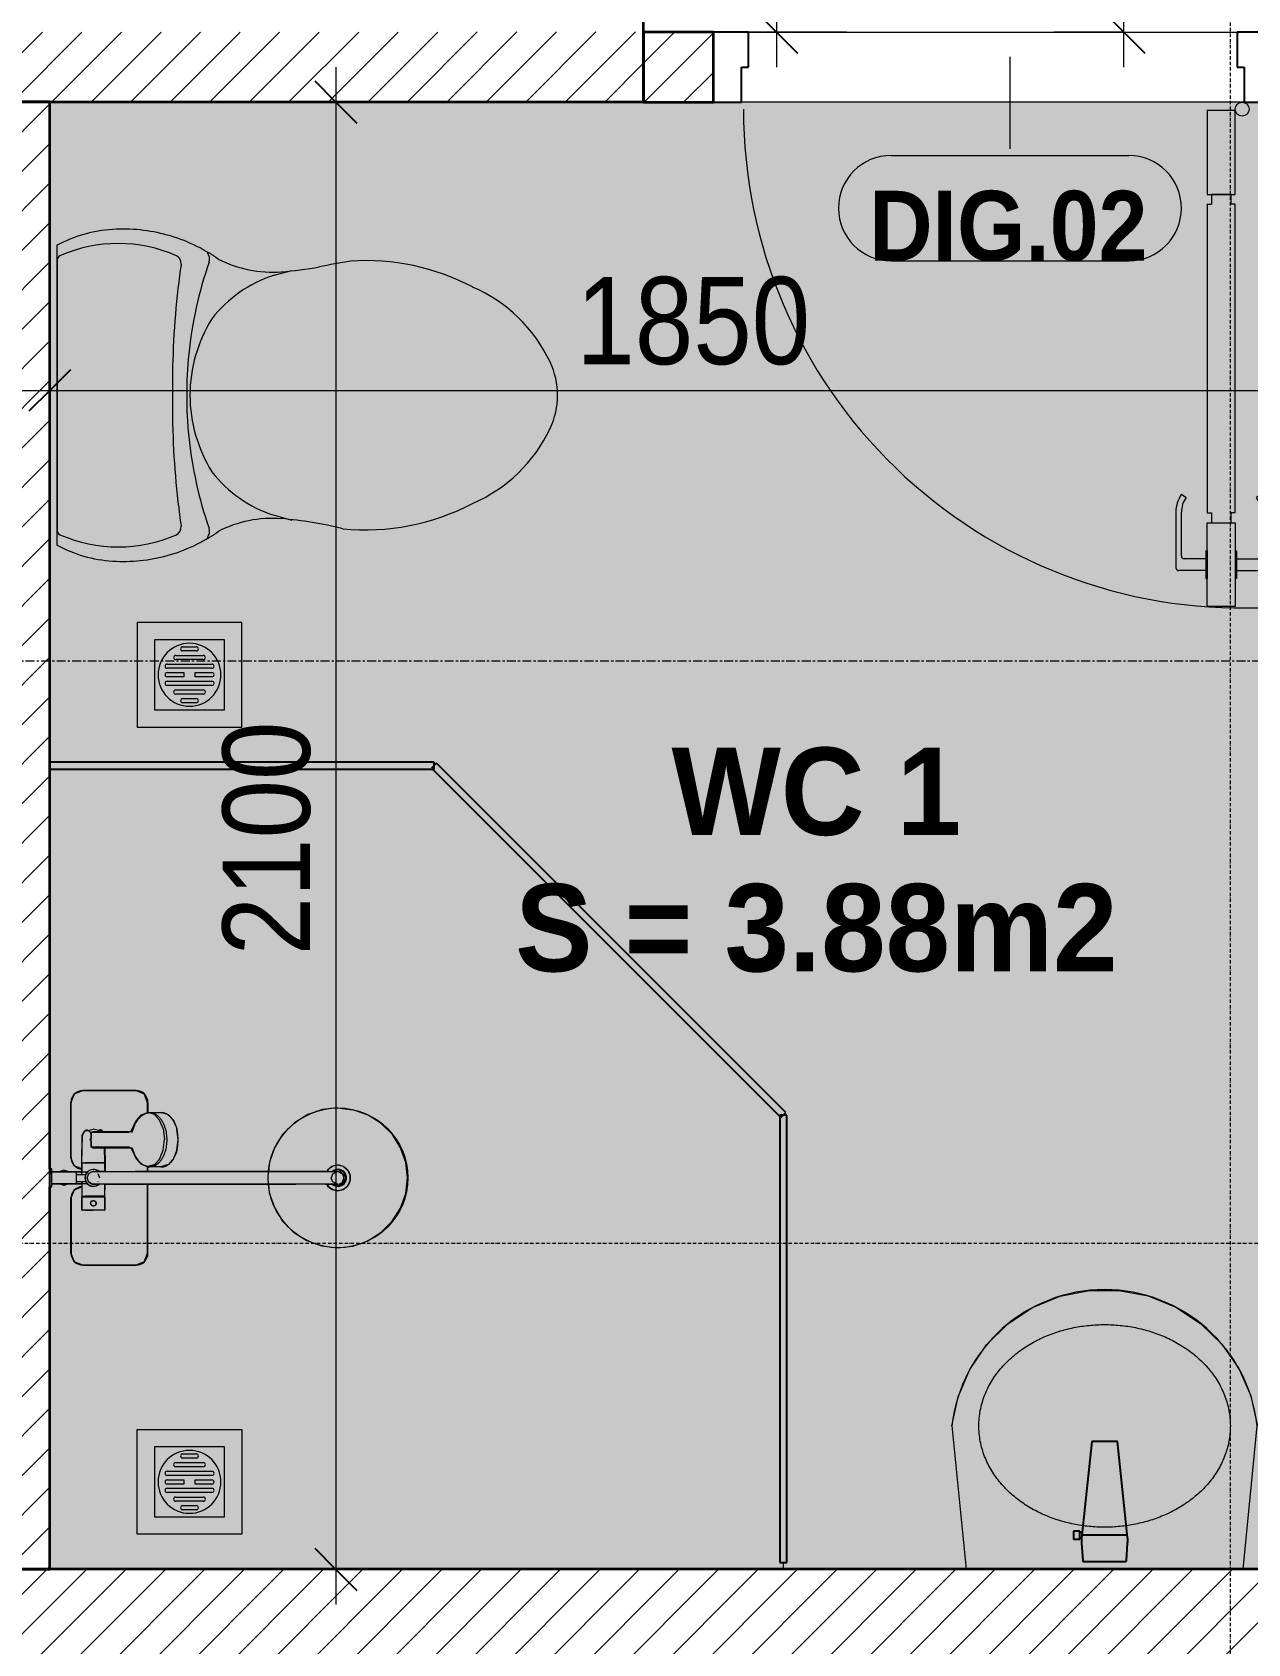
# Model space of a CAD drawing. Header units: millimetres. Extents: x 41758 to 237109, y 3795 to 78637.
# Drawn here: x 46577 to 48318, y 35631 to 37937 of the extents above; entities that cross this region are included whole.
import ezdxf

# ---------------------------------------------------------------- set-up
doc = ezdxf.new("R2010")
doc.units = ezdxf.units.MM
doc.linetypes.add('Dash Dot 3_16_', pattern=[7.9375, 4.7625, -1.5875, 0, -1.5875])
doc.linetypes.add('Grid Line', pattern=[22.225, 12.7, -3.175, 3.175, -3.175])
for name, color, linetype, lineweight in [('0-1', 7, 'Continuous', 5), ('A-ANNO-DIMS', 211, 'Continuous', 9), ('A-ANNO-DIMS-50', 211, 'Continuous', 9), ('A-DETL-GENF-1', 7, 'Continuous', 18), ('A-DETL-THIN', 151, 'Continuous', 18), ('A-DOOR', 31, 'Continuous', 18), ('A-DOOR-1', 7, 'Continuous', 18), ('A-DOOR-3', 10, 'Continuous', 25), ('A-DOOR-IDEN', 31, 'Continuous', 9), ('A-FLOR-2', 7, 'Continuous', 18), ('A-GLAZ-CURT', 52, 'Continuous', 18), ('A-GLAZ-CURT-1', 10, 'Continuous', 25), ('A-WALL-2', 250, 'Continuous', 35), ('A-WALL-3', 7, 'Continuous', 18), ('A-WALL-6', 113, 'Continuous', 35), ('A-WALL-PATT-1', 9, 'Continuous', 18), ('A-WALL-PATT-2', 111, 'Continuous', 18), ('G-ANNO-SYMB-1', 111, 'Dash Dot 3_16_', 18), ('G-ANNO-TEXT-1', 7, 'Continuous', 9), ('M-EQPM', 50, 'Continuous', 18), ('M-EQPM-1', 7, 'Continuous', 18), ('P-SANR-FIXT', 6, 'Continuous', 18), ('P-SANR-FIXT-1', 253, 'Continuous', 18), ('P-SANR-FIXT-2', 221, 'Continuous', 25), ('S-GRID-1', 1, 'Grid Line', 9)]:
    doc.layers.add(name, color=color, linetype=linetype, lineweight=lineweight)
doc.styles.add('Arial_B', font='arialbd.ttf', dxfattribs={"width": 0.95, "height": 125})
doc.styles.add('Arial_B_1', font='arialbd.ttf', dxfattribs={"width": 0.9, "height": 100})
doc.styles.add('UTM Avo', font='', dxfattribs={"width": 0.9, "height": 125})
doc.styles.get('UTM Avo').set_extended_font_data('UTM Avo')
doc.dimstyles.new('1_Dim_chi_tiet_2_5', dxfattribs={"dimscale": 304.8, "dimtxt": 124.912619, "dimasz": 0.19685, "dimexe": 0.164042, "dimexo": 0.0625, "dimgap": 0.016404, "dimtad": 1, "dimdec": 0, "dimrnd": 5, "dimzin": 0, "dimdsep": 46, "dimtxsty": 'UTM Avo', "dimblk1": 'OBLIQUE', "dimblk2": 'OBLIQUE', "dimsah": 1, "dimcen": 0.09, "dimdle": 0.164042, "dimazin": 0, "dimtfac": 1, "dimtdec": 4, "dimtix": 1, "dimtmove": 0, "dimatfit": 3, "dimfxl": 0.328084, "dimfxlon": 1, "dimtvp": 1, "dimtolj": 1, "dimtzin": 0, "dimarcsym": 2})
doc.dimstyles.new('1_Dim_chi_tiet_2_5_1', dxfattribs={"dimscale": 304.8, "dimtxt": 124.912619, "dimasz": 0.19685, "dimexe": 0.164042, "dimexo": 0.0625, "dimgap": 0.016404, "dimtad": 1, "dimdec": 0, "dimrnd": 5, "dimzin": 0, "dimdsep": 46, "dimtxsty": 'UTM Avo', "dimblk1": 'OBLIQUE', "dimblk2": 'OBLIQUE', "dimsah": 1, "dimcen": 0.09, "dimdle": 0.164042, "dimazin": 0, "dimtfac": 1, "dimtdec": 4, "dimtix": 1, "dimtmove": 1, "dimatfit": 3, "dimfxl": 0.328084, "dimfxlon": 1, "dimtvp": 1, "dimtolj": 1, "dimtzin": 0, "dimarcsym": 2})
pattern_1 = [(45, (0, 0), (-28.284271, 28.284271), [])]

# ---------------------------------------------------------------- blocks, each defined once
blk = doc.blocks.new('DOOR_CW_01 CANH MO-PANEL KINH - DIG_02-800x2200-CỬA NHÔM KÍNH-400864-TKCS_CĂN HỘ LOẠI 6 - MẶT BẰNG')
at = {"layer": 'A-DETL-GENF-1'}
for p, q in [((-347, 772), (-307, 772)), ((-347, 652), (-347, 772)), ((-307, 772), (-307, 652)), ((-392, 637), (-392, 716.5)), ((-349, 720.5), (-388, 720.5)), ((-349, 731.8), (-347, 731.8)), ((-349, 692.2), (-349, 731.8)), ((-347, 692.2), (-347, 731.8)), ((-307, 692.2), (-307, 731.8)), ((-305, 731.8), (-307, 731.8)), ((-305, 692.2), (-305, 731.8)), ((-305, 720.5), (-266, 720.5)), ((-262, 637), (-262, 716.5)), ((-384, 699.5), (-384, 637)), ((-349, 703.5), (-380, 703.5)), ((-347, 692.2), (-349, 692.2)), ((-307, 692.2), (-305, 692.2)), ((-305, 703.5), (-274, 703.5)), ((-270, 699.5), (-270, 637)), ((-307, 652), (-347, 652)), ((-313, 652), (-341, 652)), ((-341, 652), (-341, 638)), ((-313, 638), (-313, 652)), ((-347, 638), (-341, 638)), ((-347, 638), (-347, 196)), ((-307, 638), (-313, 638)), ((-307, 196), (-307, 638)), ((-383.9, 611.2), (-377.3, 615.8)), ((-270.1, 611.2), (-276.7, 615.8)), ((-347, 196), (-341, 196)), ((-341, 196), (-341, 182)), ((-307, 196), (-313, 196)), ((-313, 182), (-313, 196)), ((-307, 182), (-347, 182)), ((-347, 182), (-347, 62)), ((-341, 182), (-313, 182)), ((-307, 62), (-307, 182)), ((-347, 62), (-307, 62))]:
    blk.add_line(p, q, dxfattribs=at)
blk.add_circle((-357, 60), 10, dxfattribs=at)
for centre, radius, start, end in [((-357, 60), 714, 360, 92), ((-388, 716.5), 4, 90, 180), ((-266, 716.5), 4, 0, 90), ((-380, 699.5), 4, 90, 180), ((-274, 699.5), 4, 0, 90), ((-347, 637), 45, 180, 215), ((-347, 637), 37, 180, 215), ((-307, 637), 37, 325, 0), ((-307, 637), 45, 325, 0)]:
    blk.add_arc(centre, radius, start, end, dxfattribs=at)
at = {"layer": 'A-DOOR-1'}
blk.add_line((-357, 50), (-332, 50), dxfattribs=at)
at = {"layer": 'A-DOOR-3'}
for p, q in [((-360, 50), (-400, 50)), ((-360, 0), (-360, 50)), ((400, 50), (360, 50)), ((360, 50), (360, 0)), ((400, -50), (400, 50)), ((-350, 0), (-360, 0)), ((-350, -50), (-350, 0)), ((360, 0), (350, 0)), ((350, 0), (350, -50)), ((-400, -50), (-350, -50)), ((350, -50), (400, -50))]:
    blk.add_line(p, q, dxfattribs=at)
blk = doc.blocks.new('TOILET - TOILET-348229-TKCS_CĂN HỘ LOẠI 6 - MẶT BẰNG')
at = {"layer": 'P-SANR-FIXT-1'}
for p, q in [((214.2, -19.1), (-214.2, -19.1)), ((194, -19.9), (-194, -19.9)), ((-171.7, -330.3), (-178.6, -355.5)), ((171.7, -330.3), (178.6, -355.5))]:
    blk.add_line(p, q, dxfattribs=at)
for centre, radius, start, end in [((-46.1, -111.1), 191.6, 151.2809, 176.4513), ((-193.7, -26.4), 6.48, 92.3168, 156.2862), ((193.7, -26.4), 6.48, 23.7138, 87.6832), ((46.1, -111.1), 191.6, 3.5487, 28.7191), ((-9.8, -107.2), 207.3, 156.2862, 203.7138), ((9.8, -107.2), 207.3, 336.2862, 23.7138), ((1.9, -114.1), 239.7, 176.4513, 195.2961), ((-1.9, -114.1), 239.7, 344.7039, 3.5487), ((-4, -115.7), 233.6, 195.2961, 215.2147), ((4, -115.7), 233.6, 324.7853, 344.7039), ((-189.1, -185.5), 11.7, 205.4105, 277.5788), ((178.9, -2951.3), 2778.4, 97.2351, 97.5788), ((-14.3, -1400.4), 1215.6, 90.3974, 97.407), ((0, -786.7), 581.5, 84.1678, 95.8322), ((0, -3462.8), 3278, 89.6026, 90.3974), ((14.3, -1400.4), 1215.6, 82.593, 89.6026), ((-178.9, -2951.3), 2778.4, 82.4212, 82.7649), ((189.1, -185.5), 11.7, 262.4212, 334.5895), ((0.6, -792.1), 586.9, 95.8322, 108.9927), ((0, -416), 206.1, 90, 122.0732), ((0, -416), 206.1, 57.9268, 90), ((-0.6, -792.1), 586.9, 71.0073, 84.1678), ((-195, -224.1), 13.8, 230.6724, 288.9927), ((-343.5, -327.4), 167.3, 355.4559, 27.38), ((-0.4, -384), 179.5, 127.4036, 162.5964), ((0.4, -384), 179.5, 17.4036, 52.5964), ((343.5, -327.4), 167.3, 152.62, 184.5441), ((195, -224.1), 13.8, 251.0073, 309.3276), ((-719.2, -297.5), 544.3, 346.0536, 355.4559), ((719.2, -297.5), 544.3, 184.5441, 190.2879), ((-1948.3, -805.1), 2171.2, 9.681, 10.8949), ((137.1, -461.2), 329.8, 174.3487, 207.6878), ((-137.1, -461.2), 329.8, 332.3122, 3.6835), ((45.1, -528.6), 217.6, 203.2216, 244.7718), ((-45.1, -528.6), 217.6, 295.2282, 336.7784), ((0, -624.4), 111.7, 244.7718, 295.2282)]:
    blk.add_arc(centre, radius, start, end, dxfattribs=at)
blk = doc.blocks.new('93925000_0001 - 93925000_top_dwg_93925000_T-348115-TKCS_CĂN HỘ LOẠI 6 - MẶT BẰNG')
at = {"layer": 'P-SANR-FIXT'}
for p, q in [((-29.3, -30.4), (-108, -30.4)), ((21.5, -45.9), (60.6, -46.7)), ((29.3, -30.4), (108, -30.4)), ((-125, -47.4), (-125, -123.4)), ((-46.3, -78.4), (-46.3, -46.7)), ((-27.2, -47.1), (-26.1, -47.1)), ((-9, -412.5), (-9, -62.5)), ((9, -62.5), (9, -412.5)), ((43, -64.7), (43, -117.7)), ((65.8, -117.7), (65.8, -64.7)), ((125, -47.4), (125, -123.4)), ((-27.2, -77.9), (-26.1, -77.9)), ((43, -78.7), (21.5, -79.2)), ((42.7, -117.9), (42.7, -117.9)), ((43.2, -117.6), (43.2, -117.5)), ((65.6, -117.5), (65.6, -117.6)), ((66.1, -117.9), (66.1, -117.9)), ((-108, -140.4), (-9, -140.4)), ((9, -140.4), (16.1, -140.4)), ((15.4, -159.1), (15.8, -143.3)), ((108, -140.4), (92.7, -140.4)), ((93, -143.3), (93.4, -159.1))]:
    blk.add_line(p, q, dxfattribs=at)
at = {"layer": 'P-SANR-FIXT', "flags": 128}
for points in [[(-45.8, -46.1), (-27.2, -46.1), (-27.2, -78.9), (-45.8, -78.9)], [(-26.1, -46), (-26.1, -78.9), (-9, -79)], [(21.5, -47.4), (21.5, -79.1), (9, -79)]]:
    blk.add_lwpolyline(points, dxfattribs=at)
at = {"layer": 'P-SANR-FIXT'}
for centre, radius in [((-36.5, -62.5), 3.95), ((0, -412.5), 100)]:
    blk.add_circle(centre, radius, dxfattribs=at)
for centre, radius, start, end in [((-108, -47.4), 17, 90, 180), ((-45.8, -46.6), 0.5, 90, 180), ((-29.3, -47.4), 17, 4.7626, 90), ((29.3, -47.4), 17, 90, 175.2374), ((108, -47.4), 17, 360, 90), ((0, -62.5), 12, 318.5904, 221.4096), ((0, -62.5), 9, 90, 180.0008), ((0, -62.5), 9, 360, 90), ((45.7, -61.8), 2.59, 155.1929, 175.7071), ((45.9, -61.8), 2.75, 130.8294, 155.1929), ((46.1, -62.1), 3.08, 110.5459, 130.8294), ((54.4, -334.8), 275.9, 88.2683, 91.7343), ((59.7, -57.1), 10.5, 38.6491, 85.492), ((-11.1, -67.1), 76.9, 1.7693, 4.1075), ((65.2, -72.4), 3.46, 323.2522, 79.3541), ((-45.8, -78.4), 0.5, 180, 270), ((-108, -123.4), 17, 180, 270), ((35.2, -144.2), 19.5, 157.9614, 164.9563), ((37.1, -144.9), 21.6, 151.4775, 157.9654), ((39.3, -146.1), 24, 145.4892, 151.4815), ((41.5, -147.6), 26.8, 139.9517, 145.4927), ((43.6, -149.4), 29.5, 134.7867, 139.9744), ((46.2, -152), 33.2, 130.0223, 134.7808), ((47.7, -153.8), 35.5, 125.4414, 130.0144), ((49.9, -156.8), 39.2, 121.1773, 125.4365), ((50.6, -157.9), 40.5, 119.697, 121.1761), ((51, -158.7), 41.5, 117.0276, 119.7085), ((52.2, -161.1), 44.1, 113.3199, 117.0258), ((51.7, -159.9), 42.8, 109.7779, 113.2977), ((52.5, -162.2), 45.2, 106.1472, 109.7766), ((53.2, -164.5), 47.7, 103.9355, 106.1665), ((39.1, -108.2), 10.4, 284.3956, 285.5116), ((40.8, -114.2), 4.19, 285.5116, 289.9665), ((40.2, -112.5), 6, 289.9665, 292.7061), ((41.4, -115.3), 2.96, 292.7061, 296.5405), ((41.3, -115.1), 3.16, 296.9591, 300.8286), ((41.8, -115.8), 2.26, 300.8286, 305.287), ((42.1, -116.4), 1.64, 305.287, 309.9326), ((42.6, -116.9), 0.906, 309.9326, 315.24), ((66.5, -116.6), 1.39, 229.6335, 235.1234), ((66.3, -116.8), 1.08, 225.1702, 229.6335), ((67.3, -115.4), 2.79, 235.1234, 238.7439), ((67.2, -115.6), 2.6, 238.7439, 243.4573), ((67.8, -114.4), 3.89, 243.9189, 246.8313), ((68.1, -113.8), 4.52, 246.843, 250.4792), ((68.3, -113.2), 5.24, 250.478, 254.0406), ((68.5, -112.7), 5.75, 254.0357, 256.0561), ((55.4, -165.2), 48.4, 73.8659, 76.0481), ((56.2, -162.4), 45.5, 70.241, 73.86), ((57.4, -159.2), 42.1, 66.6693, 70.2637), ((56.5, -161.3), 44.3, 62.9815, 66.6728), ((58, -158.4), 41.1, 60.2783, 62.9855), ((57.7, -158.9), 41.7, 58.8444, 60.2824), ((59.2, -156.4), 38.7, 54.5377, 58.8482), ((60.9, -154), 35.8, 50.0034, 54.5405), ((62.8, -151.7), 32.8, 45.1921, 50.0042), ((65, -149.6), 29.8, 40.0487, 45.1896), ((87.6, -128.4), 1.5, 180, 187.5386), ((87.6, -128.4), 1.5, 258.6057, 270), ((67.2, -147.7), 26.8, 34.5125, 40.0422), ((69.4, -146.2), 24.2, 28.5363, 34.4919), ((73.8, -143.9), 19.2, 21.6374, 28.9183), ((71.2, -145), 22.1, 15.4436, 21.6374), ((108, -123.4), 17, 270, 360), ((32.7, -159), 17.3, 181.3198, 222.2619), ((32.6, -143.6), 16.9, 172.414, 179.1297), ((33.7, -143.7), 17.9, 164.9525, 172.4168), ((76, -159), 17.4, 317.3098, 358.6393), ((76.8, -143.4), 16.2, 7.1859, 15.4436), ((73.9, -143.8), 19.1, 1.2699, 7.1859), ((54.2, -123), 60.6, 259.1395, 270.1494), ((54.2, -119.5), 64.1, 270.1494, 280.3637), ((0, -412.5), 18, 120.2491, 59.7509), ((0, -412.5), 12.2, 137.7946, 42.2054), ((0, -412.5), 9, 180, 0)]:
    blk.add_arc(centre, radius, start, end, dxfattribs=at)
for points, degree in [([(-12.9, 0), (-12.9, -1.5), (-12.9, -3)], 2), ([(12.9, 0), (0, 0), (-12.8, 0)], 2), ([(12.8, 0), (12.9, 0), (12.9, 0)], 2), ([(12.9, 0), (12.9, -1.5), (12.9, -3)], 2), ([(-12.9, -3), (0, -3), (12.8, -3)], 2), ([(-12.8, -3), (-12.9, -3), (-12.9, -3)], 2), ([(-8.5, -3.8), (-8.5, -20.9), (-8.5, -38)], 2), ([(8.5, -3.8), (8.5, -20.9), (8.5, -38)], 2), ([(-5, -46), (-15.5, -46), (-26.1, -46)], 2), ([(-8.5, -38), (0, -38), (8.5, -38)], 2), ([(-5, -38), (-5, -44.8), (-5, -51.6)], 2), ([(5, -38), (5, -44.8), (5, -51.6)], 2), ([(5, -46), (13.3, -46), (21.5, -46)], 2), ([(43.2, -61.6), (43.1, -62.2), (43.3, -62.8), (43, -63.5), (43, -64.1), (43, -64.7)], 5), ([(46.1, -59), (45.8, -59), (45.6, -59), (45.4, -59.1), (45.2, -59.1), (45, -59.2)], 5), ([(65.6, -61.6), (65.6, -60.8), (65.5, -60), (64.3, -59), (63.5, -59), (62.7, -59)], 5), ([(42.8, -182.5), (33, -180.6), (24.7, -176.4), (19.9, -170.7)], 3), ([(88.8, -170.8), (83.9, -176.5), (75.6, -180.7), (65.8, -182.5)], 3)]:
    blk.add_open_spline(points, degree=degree, dxfattribs=at)
for points, weights in [([(-9.3, -3), (-8.5, -3), (-8.5, -3.8)], [1, 0.707106775639, 1]), ([(9.3, -3), (8.5, -3), (8.5, -3.8)], [1, 0.707106765177, 1]), ([(21.5, -45.9), (21.5, -45.7), (21.5, -47.4)], [0.874147445041, 0.908470869121, 1]), ([(67.9, -74.4), (66.9, -75.7), (65.8, -76.4)], [1, 0.991614392871, 1]), ([(54.4, -167.3), (15.8, -167.3), (15.8, -143.6)], [1, 0.707106781187, 1]), ([(93, -143.6), (93, -167.3), (54.4, -167.3)], [1, 0.707106781187, 1])]:
    blk.add_rational_spline(points, weights, degree=2, dxfattribs=at)
blk.add_open_spline([(68, -50.6), (68.4, -51.1), (68.6, -51.7), (68.7, -53.5), (68.2, -54.7), (66.1, -57), (64.6, -58.1), (62.7, -59)], degree=3, knots=[0.3623591, 0.3623591, 0.3623591, 0.3623591, 0.4991435, 0.4991435, 0.7494159, 0.7494159, 0.9564651, 0.9564651, 0.9564651, 0.9564651], dxfattribs=at)
blk = doc.blocks.new('93925000_0001 - 93925000_top_dwg-348114-TKCS_CĂN HỘ LOẠI 6 - MẶT BẰNG')
blk.add_blockref('93925000_0001 - 93925000_top_dwg_93925000_T-348115-TKCS_CĂN HỘ LOẠI 6 - MẶT BẰNG', (0, 0))
blk = doc.blocks.new('93925000_0001 - 93925000_3D_low_dwg-348120-TKCS_CĂN HỘ LOẠI 6 - MẶT BẰNG')
at = {"layer": 'P-SANR-FIXT'}
for p, q in [((-13, 0.4), (-12.1, 0.4)), ((-13, -2.4), (-13, 0.4)), ((-12.1, 0.4), (-9.1, 0.4)), ((-9.1, 0.4), (-5, 0.4)), ((-5, 0.4), (0, 0.4)), ((0, 0.4), (5.1, 0.4)), ((5.1, 0.4), (9, 0.4)), ((9, 0.4), (12, 0.4)), ((12, 0.4), (13, 0.4)), ((13, -2.4), (13, 0.4)), ((-12.1, -2.4), (-13, -2.4)), ((-9.1, -2.4), (-12.1, -2.4)), ((-11.1, -20.1), (-8.9, -14.6)), ((-8.9, -25.2), (-11.1, -20.1)), ((-5, -2.4), (-9.1, -2.4)), ((-8.9, -45.6), (-8.9, -2.4)), ((-8.5, -53.6), (-8.5, -2.4)), ((0, -2.4), (-5, -2.4)), ((5.1, -2.4), (0, -2.4)), ((5.1, -2.4), (9, -2.4)), ((8.5, -2.4), (8.5, -53.6)), ((8.9, -2.4), (8.9, -45.6)), ((11.1, -20.1), (8.9, -15)), ((8.9, -25.6), (11.1, -20.1)), ((9, -2.4), (12, -2.4)), ((12, -2.4), (13, -2.4)), ((13, -2.4), (12, -2.4)), ((-125, -47), (-120, -35)), ((-120, -35), (-125, -47)), ((-120, -35), (-108, -30)), ((-108, -30), (-120, -35)), ((-108, -30), (-29.2, -30)), ((-29.2, -30), (-108, -30)), ((-46.3, -45.7), (-27.2, -45.6)), ((-46.3, -46.9), (-46.3, -45.7)), ((-29.2, -30), (-17.2, -35)), ((-17.2, -35), (-29.2, -30)), ((-27.2, -46.8), (-27.2, -45.6)), ((-26.1, -46.8), (-26.1, -45.6)), ((-8.5, -45.6), (-26.1, -45.6)), ((-17.2, -35), (-12.8, -45.6)), ((-12.8, -45.6), (-17.2, -35)), ((21.5, -45.6), (8.5, -45.6)), ((17.2, -35), (12.8, -45.6)), ((12.8, -45.6), (17.2, -35)), ((17.2, -35), (29.2, -30)), ((17.2, -35), (29.2, -30)), ((21.5, -45.6), (60.6, -46.1)), ((21.5, -46.8), (21.5, -45.6)), ((29.2, -30), (108, -30)), ((108, -30), (29.2, -30)), ((60.6, -46.1), (66.7, -50.3)), ((108, -30), (120, -35)), ((120, -35), (108, -30)), ((120, -35), (125, -47)), ((125, -47), (120, -35)), ((-125, -123), (-125, -47)), ((-125, -47), (-125, -123)), ((-46.3, -50.5), (-46.3, -46.9)), ((-46.3, -50.5), (-46.3, -56.1)), ((-46.3, -56.1), (-46.3, -62.1)), ((-46.3, -68.1), (-46.3, -62.1)), ((-46.3, -73.7), (-46.3, -68.1)), ((-40.5, -62.1), (-39.4, -59.4)), ((-40.5, -62.1), (-39.3, -64.9)), ((-36.6, -58.1), (-39.4, -59.4)), ((-36.5, -66.1), (-39.3, -64.9)), ((-36.6, -58.1), (-33.6, -59.3)), ((-33.6, -64.8), (-36.5, -66.1)), ((-33.6, -59.3), (-32.5, -62.1)), ((-33.6, -64.8), (-32.5, -62.1)), ((-27.2, -46.8), (-27.2, -50.4)), ((-27.2, -56), (-27.2, -50.4)), ((-27.2, -62.1), (-27.2, -56)), ((-27.2, -68.2), (-27.2, -62.1)), ((-27.2, -73.8), (-27.2, -68.2)), ((-26.1, -46.8), (-26.1, -50.4)), ((-26.1, -56), (-26.1, -50.4)), ((-26.1, -62.1), (-26.1, -56)), ((-26.1, -68.2), (-26.1, -62.1)), ((-26.1, -73.8), (-26.1, -68.2)), ((-11.1, -57.5), (-12, -62.1)), ((-11.2, -57.7), (-12, -62.1)), ((-12, -62.1), (-11.2, -66.5)), ((-12, -62.1), (-11.2, -66.5)), ((-8.5, -53.6), (-11.2, -57.7)), ((-8.5, -53.6), (-11.2, -57.7)), ((-11.1, -57.5), (-11.2, -57.7)), ((-11.1, -66.7), (-11.2, -66.5)), ((-11.2, -66.5), (-9, -69.8)), ((-11.1, -66.7), (-9, -69.9)), ((-5.4, -54.9), (-9, -62.1)), ((-9, -62.1), (-8.3, -63.4)), ((-9, -62.1), (-9, -66.3)), ((-9, -79.5), (-9, -66.3)), ((-4.4, -50.9), (-8.5, -53.6)), ((-4.4, -50.9), (-8.5, -53.6)), ((-6.3, -55.7), (-5.4, -54.9)), ((-5.7, -68.7), (-5.4, -69.3)), ((0, -53.1), (-5.4, -54.9)), ((-4.6, -51), (-4.4, -50.9)), ((0, -50.1), (-4.4, -50.9)), ((4.4, -50.9), (0, -50.1)), ((2.5, -54.1), (0, -53.1)), ((6.4, -68.5), (0, -71.1)), ((4.4, -50.9), (4.6, -51)), ((4.4, -50.9), (8.5, -53.6)), ((4.4, -50.9), (8.5, -53.6)), ((9, -62.1), (6.4, -55.7)), ((11.1, -57.5), (8.5, -53.6)), ((11.2, -57.7), (8.5, -53.6)), ((11.2, -57.7), (8.5, -53.6)), ((9, -62.1), (9, -66.5)), ((9, -79.6), (9, -66.5)), ((9, -69.8), (11.2, -66.5)), ((9, -69.8), (11.2, -66.5)), ((9, -69.8), (11.1, -66.7)), ((11.1, -57.5), (11.2, -57.7)), ((11.1, -66.7), (12, -62.1)), ((11.1, -66.7), (11.2, -66.5)), ((12, -62.1), (11.2, -57.7)), ((12, -62.1), (11.2, -57.7)), ((11.2, -66.5), (12, -62.1)), ((21.5, -46.8), (21.5, -50.4)), ((21.5, -56), (21.5, -50.4)), ((21.5, -62.1), (21.5, -56)), ((21.5, -68.2), (21.5, -62.1)), ((21.5, -73.8), (21.5, -68.2)), ((43.3, -68.3), (43.7, -64)), ((43.3, -68.3), (44.3, -66.3)), ((44.3, -70.3), (43.3, -68.3)), ((44.3, -58.6), (44.2, -112.9)), ((65.4, -58.6), (44.3, -58.6)), ((52.7, -58.6), (54.8, -57.9)), ((54.8, -57.9), (56.9, -58.6)), ((65.4, -58.6), (65.4, -112.9)), ((66.3, -68.3), (65.4, -66.3)), ((65.4, -70.2), (66.3, -68.3)), ((66.3, -68.3), (65.8, -62.4)), ((66.7, -50.3), (69.5, -62.1)), ((66.7, -73.9), (69.5, -62.1)), ((125, -47), (125, -123)), ((125, -123), (125, -47)), ((-46.3, -77.3), (-46.3, -73.7)), ((-46.3, -78.5), (-46.3, -77.3)), ((-46.3, -78.5), (-27.2, -78.6)), ((-27.2, -77.4), (-27.2, -73.8)), ((-27.2, -78.6), (-27.2, -77.4)), ((-26.1, -77.4), (-26.1, -73.8)), ((-26.1, -78.6), (-26.1, -77.4)), ((-26.1, -78.6), (-9, -78.6)), ((-9, -79.5), (-9, -94.5)), ((9, -78.6), (21.5, -78.6)), ((9, -79.6), (9, -94.6)), ((21.5, -77.4), (21.5, -73.8)), ((21.5, -78.6), (21.5, -77.4)), ((21.5, -78.6), (44.3, -78.3)), ((65.4, -74.7), (66.7, -73.9)), ((-9, -94.5), (-9, -122.1)), ((9, -94.6), (9, -122.1)), ((44.2, -112.9), (42.7, -116.4)), ((65.4, -112.9), (67, -116.4)), ((-120, -135), (-125, -123)), ((-125, -123), (-120, -135)), ((-108, -140), (-120, -135)), ((-120, -135), (-108, -140)), ((-9, -122.1), (-9, -352.1)), ((9, -352.1), (9, -122.1)), ((16, -140.4), (19, -131.1)), ((27.2, -123.6), (19, -131.1)), ((42.7, -116.4), (27.2, -123.6)), ((67, -116.4), (82.2, -123.4)), ((82.2, -123.4), (90.4, -130.7)), ((90.4, -130.7), (93.7, -140.4)), ((108, -140), (120, -135)), ((108, -140), (120, -135)), ((125, -123), (120, -135)), ((120, -135), (125, -123)), ((-9, -140), (-108, -140)), ((-108, -140), (-9, -140)), ((16.1, -140), (9, -140)), ((9, -140), (16.1, -140)), ((16, -140.4), (16, -160.1)), ((19.3, -150.1), (16, -140.4)), ((16, -160.1), (18.8, -169)), ((19.3, -169.7), (16, -160.1)), ((27.5, -157.3), (19.3, -150.1)), ((27.5, -157.3), (39.8, -162.4)), ((70.6, -162.2), (82.5, -157.2)), ((90.7, -149.6), (82.5, -157.2)), ((90.7, -149.6), (93.7, -140.4)), ((93.7, -160.1), (90.7, -169.3)), ((108, -140), (93.6, -140)), ((93.6, -140), (108, -140)), ((93.7, -140.4), (93.7, -160.1)), ((25.5, -175.3), (19.3, -169.7)), ((27.2, -176.8), (25.5, -175.3)), ((39.8, -182), (27.5, -177)), ((39.6, -182), (54.8, -183.9)), ((39.8, -162.4), (54.8, -164.2)), ((39.8, -182), (54.8, -183.9)), ((70.6, -162.2), (54.8, -164.2)), ((54.8, -183.9), (69.9, -181.9)), ((54.8, -183.9), (69.3, -182.2)), ((69.9, -181.9), (69.3, -182.2)), ((69.9, -181.9), (70.6, -181.9)), ((82.5, -176.8), (70.6, -181.9)), ((82.2, -177), (79.6, -178.1)), ((90.7, -169.3), (82.5, -176.8)), ((90.6, -169.4), (88.2, -171.6)), ((-42.5, -321.4), (-61.8, -333.3)), ((-21.4, -314.2), (-42.5, -321.4)), ((-9, -312.8), (-21.4, -314.2)), ((22.5, -314.4), (9, -312.9)), ((43, -321.6), (22.5, -314.4)), ((61.9, -333.3), (43, -321.6)), ((-61.8, -333.3), (-77.7, -348.9)), ((78.8, -350.3), (61.9, -333.3)), ((-89.8, -367.9), (-97.3, -388.9)), ((-77.7, -348.9), (-89.8, -367.9)), ((-9, -374.4), (-9, -352.1)), ((9, -374.3), (9, -352.1)), ((90.5, -369.3), (78.8, -350.3)), ((-97.3, -388.9), (-100, -411.9)), ((-9, -394.7), (-9, -374.4)), ((9, -394.5), (9, -374.3)), ((97.6, -390.1), (90.5, -369.3)), ((100, -411.9), (97.6, -390.1)), ((-100, -411.9), (-97.6, -433.8)), ((-16.7, -404), (-18.5, -411.9)), ((-18.5, -411.9), (-18.5, -411.9)), ((-18.5, -411.9), (-16.5, -420.1)), ((-11.8, -397.7), (-16.7, -404)), ((-12, -411.9), (-9, -404.4)), ((-8.3, -420.6), (-12, -411.9)), ((-9, -396.3), (-11.8, -397.7)), ((-9, -394.7), (-9, -407.6)), ((-5.4, -404.7), (-9, -411.9)), ((-9, -407.6), (-9, -411.9)), ((-9, -411.9), (-9, -411.9)), ((-5.4, -404.7), (-6.3, -405.5)), ((-5.4, -404.7), (0, -402.9)), ((5.4, -404.7), (0, -402.9)), ((9, -411.9), (5.4, -404.7)), ((5.4, -404.7), (6.2, -405.3)), ((5.4, -419.1), (9, -411.6)), ((5.4, -419.1), (9, -411.9)), ((8.7, -420.2), (12, -411.9)), ((9, -394.5), (9, -407.4)), ((11.7, -397.6), (9, -396.3)), ((12, -411.9), (9, -404.9)), ((9, -411.9), (9, -407.4)), ((9, -411.6), (9, -411.9)), ((11.7, -397.6), (16.7, -403.7)), ((11.7, -397.6), (16.7, -403.7)), ((18.5, -411.9), (16.5, -420.1)), ((16.7, -403.7), (18.5, -411.9)), ((16.7, -403.7), (18.5, -411.9)), ((18.5, -411.9), (18.5, -411.9)), ((100, -411.9), (97.5, -433.9)), ((-97.6, -433.8), (-90.5, -454.4)), ((-16.5, -420.1), (-11.3, -426.5)), ((-11.3, -426.5), (-3.9, -430)), ((0, -423.9), (-8.3, -420.6)), ((-5.4, -419.1), (-6.2, -418.4)), ((0, -420.9), (-5.4, -419.1)), ((0, -420.9), (-5.4, -419.1)), ((-3.9, -430), (4.1, -429.9)), ((5.4, -419.1), (0, -420.9)), ((5.4, -419.1), (0, -420.9)), ((8.7, -420.2), (0, -423.9)), ((4.1, -429.9), (11.7, -426.2)), ((6.2, -418.4), (5.4, -419.1)), ((16.5, -420.1), (11.7, -426.2)), ((89.8, -455.8), (97.5, -433.9)), ((-90.5, -454.4), (-78.4, -473.9)), ((78, -474.5), (89.8, -455.8)), ((-78.4, -473.9), (-62.2, -490.2)), ((61.9, -490.4), (78, -474.5)), ((-62.2, -490.2), (-43.5, -501.9)), ((-43.5, -501.9), (-22.2, -509.4)), ((22.1, -509.4), (42.9, -502.2)), ((42.9, -502.2), (61.9, -490.4)), ((-22.2, -509.4), (-0.1, -511.9)), ((-0.1, -511.9), (22.1, -509.4))]:
    blk.add_line(p, q, dxfattribs=at)
blk = doc.blocks.new('93925000_0001 - FMM 93925000-348244-TKCS_CĂN HỘ LOẠI 6 - MẶT BẰNG')
for name in ['93925000_0001 - 93925000_3D_low_dwg-348120-TKCS_CĂN HỘ LOẠI 6 - MẶT BẰNG', '93925000_0001 - 93925000_top_dwg-348114-TKCS_CĂN HỘ LOẠI 6 - MẶT BẰNG']:
    blk.add_blockref(name, (0, 0))
blk = doc.blocks.new('bonruatreo - Chậu rửa-348246-TKCS_CĂN HỘ LOẠI 6 - MẶT BẰNG')
at = {"layer": 'P-SANR-FIXT-1'}
for p, q in [((-218.6, 205), (-198.4, 0)), ((198.4, 0), (218.6, 205))]:
    blk.add_line(p, q, dxfattribs=at)
at = {"layer": 'P-SANR-FIXT-1', "flags": 128}
blk.add_lwpolyline([(-218.6, 205), (-209.7, 246.6), (-192.9, 285.8), (-168.9, 321), (-138.6, 350.9), (-103.1, 374.4), (-63.7, 390.6), (-22, 398.9), (20.6, 399), (62.4, 391), (101.9, 375), (137.5, 351.7), (168, 322), (192.2, 287), (209.2, 247.9), (218.4, 206.4), (218.6, 205)], dxfattribs=at)
at = {"layer": 'P-SANR-FIXT-1'}
blk.add_arc((0, 180), 220, 6.525, 173.475, dxfattribs=at)
for points in [[(-180, 205), (-180, 212.4), (-178.6, 227.3), (-172.4, 248.8), (-162.5, 268.9), (-149.4, 287), (-133.8, 303), (-116.1, 316.6), (-96.9, 327.9), (-76.5, 336.8), (-55.2, 343.5), (-33.3, 347.9), (-11.2, 350.1), (11.1, 350.1), (33.3, 347.9), (55.2, 343.5), (76.5, 336.8), (96.9, 327.9), (116.1, 316.6), (133.8, 302.9), (149.5, 287), (162.5, 268.8), (172.4, 248.8), (178.6, 227.3), (180, 212.4), (180, 205)], [(180, 205), (180, 197.6), (178.6, 182.7), (172.4, 161.2), (162.5, 141.2), (149.5, 123), (133.8, 107.1), (116.1, 93.4), (96.9, 82.1), (76.5, 73.2), (55.2, 66.5), (33.3, 62.1), (11.1, 59.9), (-11.2, 59.9), (-33.3, 62.1), (-55.2, 66.5), (-76.5, 73.2), (-96.9, 82.1), (-116.1, 93.4), (-133.8, 107), (-149.4, 123), (-162.5, 141.1), (-172.4, 161.2), (-178.6, 182.7), (-180, 197.6), (-180, 205)]]:
    blk.add_open_spline(points, degree=3, dxfattribs=at)
at = {"layer": 'P-SANR-FIXT-2'}
for p, q in [((-18.5, 182.5), (-32.2, 52.9)), ((18.5, 182.5), (-18.5, 182.5)), ((33, 45.4), (18.5, 182.5)), ((-35.6, 54.2), (-44.7, 54.2)), ((-44.7, 54.2), (-44.7, 42.8)), ((-35.6, 52.9), (-35.6, 54.2)), ((-32.2, 52.9), (-35.6, 52.9)), ((-35.6, 44.2), (-35.6, 52.9)), ((-32.2, 52.9), (-33.1, 44.2)), ((32.7, 48.5), (-32.7, 48.5)), ((-44.7, 42.8), (-35.6, 42.8)), ((-35.6, 42.8), (-35.6, 44.2)), ((-35.6, 44.2), (-33.1, 44.2)), ((-33, 37.3), (-31.4, 12.2)), ((31.4, 12.2), (33, 37.3)), ((-30.2, 11), (30.2, 11))]:
    blk.add_line(p, q, dxfattribs=at)
for centre, radius, start, end in [((5.5, 41.4), 38.7, 175.8543, 186.034), ((-5.5, 41.4), 38.7, 353.966, 6.034), ((-30.1, 12.3), 1.3, 183.5997, 268.7722), ((30.1, 12.3), 1.3, 271.2278, 356.4003)]:
    blk.add_arc(centre, radius, start, end, dxfattribs=at)
blk = doc.blocks.new('System Panel - Glazed-943066-TKCS_CĂN HỘ LOẠI 6 - MẶT BẰNG')
at = {"layer": 'A-GLAZ-CURT-1'}
for p, q in [((275, 5), (-275, 5)), ((-275, 5), (-275, -5)), ((275, -5), (275, 5)), ((-275, -5), (275, -5))]:
    blk.add_line(p, q, dxfattribs=at)
blk = doc.blocks.new('System Panel - Glazed-943052-TKCS_CĂN HỘ LOẠI 6 - MẶT BẰNG')
at = {"layer": 'A-GLAZ-CURT-1'}
for p, q in [((320.2, 5), (-320.2, 5)), ((-320.2, 5), (-320.2, -5)), ((320.2, -5), (320.2, 5)), ((-320.2, -5), (320.2, -5))]:
    blk.add_line(p, q, dxfattribs=at)
blk = doc.blocks.new('System Panel - Glazed-943053-TKCS_CĂN HỘ LOẠI 6 - MẶT BẰNG')
at = {"layer": 'A-GLAZ-CURT-1'}
for p, q in [((353.6, 5), (-353.6, 5)), ((-353.6, 5), (-353.6, -5)), ((353.6, -5), (353.6, 5)), ((-353.6, -5), (353.6, -5))]:
    blk.add_line(p, q, dxfattribs=at)
blk = doc.blocks.new('THU NUOC - THU NUOC-455054-TKCS_CĂN HỘ LOẠI 6 - MẶT BẰNG')
at = {"layer": 'M-EQPM-1'}
for p, q in [((-66.3, -70.6), (-66.3, 79.4)), ((-66.3, 79.4), (83.7, 79.4)), ((83.7, 79.4), (83.7, -70.6)), ((58.7, 54.4), (-41.3, 54.4)), ((-41.3, 54.4), (-41.3, -45.6)), ((58.7, -45.6), (58.7, 54.4)), ((-11, 32.1), (28.5, 32.1)), ((28.5, 26.1), (-11, 26.1)), ((-1.1, 44.5), (18.5, 44.5)), ((18.5, 38.5), (-1.1, 38.5)), ((-23.3, 19.6), (40.9, 19.6)), ((40.9, 13.6), (-23.3, 13.6)), ((-23.3, 7.2), (0.7, 7.2)), ((0.7, 1.2), (-23.3, 1.2)), ((0.7, 7.2), (0.7, 1.2)), ((16.7, 1.2), (16.7, 7.2)), ((16.7, 7.2), (40.9, 7.2)), ((40.9, 1.2), (16.7, 1.2)), ((-23.3, -4.8), (40.9, -4.8)), ((40.9, -10.8), (-23.3, -10.8)), ((-11, -17.3), (28.5, -17.3)), ((-41.3, -45.6), (58.7, -45.6)), ((28.5, -23.3), (-11, -23.3)), ((-1.1, -29.6), (18.5, -29.6)), ((18.5, -35.6), (-1.1, -35.6)), ((83.7, -70.6), (-66.3, -70.6))]:
    blk.add_line(p, q, dxfattribs=at)
for centre, radius, start, end in [((8.7, 4.4), 45, 0, 180), ((8.7, 4.4), 45, 360, 180), ((-11, 29.1), 3, 90, 270), ((-1.1, 41.5), 3, 90, 270), ((18.5, 41.5), 3, 270, 90), ((28.5, 29.1), 3, 270, 90), ((8.7, 4.4), 45, 180, 0), ((8.7, 4.4), 45, 180, 360), ((-23.3, 16.6), 3, 90, 270), ((-23.3, 4.2), 3, 90, 270), ((40.9, 16.6), 3, 270, 90), ((40.9, 4.2), 3, 270, 90), ((-23.3, -7.8), 3, 90, 270), ((-11, -20.3), 3, 90, 270), ((28.5, -20.3), 3, 270, 90), ((40.9, -7.8), 3, 270, 90), ((-1.1, -32.6), 3, 90, 270), ((18.5, -32.6), 3, 270, 90)]:
    blk.add_arc(centre, radius, start, end, dxfattribs=at)
blk = doc.blocks.new('THU NUOC - THU NUOC-461820-TKCS_CĂN HỘ LOẠI 6 - MẶT BẰNG')
at = {"layer": 'M-EQPM-1'}
for p, q in [((-66.3, 70.6), (-66.3, -79.4)), ((83.7, 70.6), (-66.3, 70.6)), ((83.7, -79.4), (83.7, 70.6)), ((58.7, 45.6), (-41.3, 45.6)), ((-41.3, 45.6), (-41.3, -54.4)), ((-11, 23.3), (28.5, 23.3)), ((-1.1, 35.6), (18.5, 35.6)), ((18.5, 29.6), (-1.1, 29.6)), ((58.7, -54.4), (58.7, 45.6)), ((-23.3, 10.8), (40.9, 10.8)), ((40.9, 4.8), (-23.3, 4.8)), ((28.5, 17.3), (-11, 17.3)), ((-23.3, -1.2), (0.7, -1.2)), ((0.7, -7.2), (-23.3, -7.2)), ((-23.3, -13.6), (40.9, -13.6)), ((40.9, -19.6), (-23.3, -19.6)), ((0.7, -1.2), (0.7, -7.2)), ((16.7, -1.2), (40.9, -1.2)), ((16.7, -7.2), (16.7, -1.2)), ((40.9, -7.2), (16.7, -7.2)), ((-11, -26.1), (28.5, -26.1)), ((28.5, -32.1), (-11, -32.1)), ((-1.1, -38.5), (18.5, -38.5)), ((18.5, -44.5), (-1.1, -44.5)), ((-41.3, -54.4), (58.7, -54.4)), ((-66.3, -79.4), (83.7, -79.4))]:
    blk.add_line(p, q, dxfattribs=at)
for centre, radius, start, end in [((8.7, -4.4), 45, 0, 180), ((8.7, -4.4), 45, 0, 180), ((-11, 20.3), 3, 90, 270), ((-1.1, 32.6), 3, 90, 270), ((18.5, 32.6), 3, 270, 90), ((28.5, 20.3), 3, 270, 90), ((-23.3, 7.8), 3, 90, 270), ((40.9, 7.8), 3, 270, 90), ((8.7, -4.4), 45, 180, 360), ((8.7, -4.4), 45, 180, 360), ((-23.3, -4.2), 3, 90, 270), ((-23.3, -16.6), 3, 90, 270), ((40.9, -4.2), 3, 270, 90), ((40.9, -16.6), 3, 270, 90), ((-11, -29.1), 3, 90, 270), ((-1.1, -41.5), 3, 90, 270), ((18.5, -41.5), 3, 270, 90), ((28.5, -29.1), 3, 270, 90)]:
    blk.add_arc(centre, radius, start, end, dxfattribs=at)
blk = doc.blocks.new('NCV_TKTC_TANG 2_rvt-1-TKCS_CĂN HỘ LOẠI 6 - MẶT BẰNG')
at = {"layer": 'A-WALL-PATT-1'}
h = blk.add_hatch(dxfattribs=at)
h.set_pattern_fill('FP_1', color=256, style=0, pattern_type=2)
h.set_pattern_definition(pattern_1)
h.paths.add_polyline_path([(47452.6, 37836.9), (47552.6, 37837.4), (47552.6, 37936.9), (47452.6, 37936.9), (47452.6, 37837.4)])
h = blk.add_hatch(dxfattribs=at)
h.set_pattern_fill('FP_1', color=256, style=0, pattern_type=2)
h.set_pattern_definition(pattern_1)
h.paths.add_polyline_path([(46602.6, 35737.4), (46602.6, 37837.4), (46502.6, 37836.9), (46502.6, 35737.4)])
at = {"layer": 'A-FLOR-2'}
for p, q in [((47602.6, 37936.9), (48302.6, 37936.9)), ((47452.6, 37836.9), (46602.6, 37836.9)), ((47652.6, 35746.9), (47652.6, 35737.4))]:
    blk.add_line(p, q, dxfattribs=at)
at = {"layer": 'A-WALL-2'}
for p, q in [((47552.6, 37936.9), (47452.6, 37936.9)), ((47452.6, 37936.9), (47452.6, 37836.9)), ((47552.6, 37836.9), (47552.6, 37936.9)), ((46602.6, 37837.4), (46502.6, 37837.4)), ((46602.6, 36310.4), (46602.6, 37837.4)), ((47452.6, 37836.9), (47552.6, 37836.9)), ((46602.6, 35737.4), (46602.6, 36284.4)), ((46502.6, 35737.4), (46602.6, 35737.4))]:
    blk.add_line(p, q, dxfattribs=at)
at = {"layer": 'A-WALL-3'}
for p, q in [((47602.6, 37936.9), (48302.6, 37936.9)), ((48312.6, 37836.9), (47592.6, 37836.9))]:
    blk.add_line(p, q, dxfattribs=at)
at = {"layer": 'A-DOOR', "rotation": 180}
blk.add_blockref('DOOR_CW_01 CANH MO-PANEL KINH - DIG_02-800x2200-CỬA NHÔM KÍNH-400864-TKCS_CĂN HỘ LOẠI 6 - MẶT BẰNG', (47952.6, 37886.9), dxfattribs=at)
at = {"layer": 'A-GLAZ-CURT'}
blk.add_blockref('System Panel - Glazed-943066-TKCS_CĂN HỘ LOẠI 6 - MẶT BẰNG', (46877.6, 36887.4), dxfattribs=at)
for name, p, rotation in [('System Panel - Glazed-943053-TKCS_CĂN HỘ LOẠI 6 - MẶT BẰNG', (47402.6, 36637.4), 135), ('System Panel - Glazed-943052-TKCS_CĂN HỘ LOẠI 6 - MẶT BẰNG', (47652.6, 36067.1), 90)]:
    blk.add_blockref(name, p, dxfattribs=dict(at, rotation=rotation))
at = {"layer": 'M-EQPM'}
for name, p in [('THU NUOC - THU NUOC-461820-TKCS_CĂN HỘ LOẠI 6 - MẶT BẰNG', (46793.8, 37021.8)), ('THU NUOC - THU NUOC-455054-TKCS_CĂN HỘ LOẠI 6 - MẶT BẰNG', (46793.8, 35857.9))]:
    blk.add_blockref(name, p, dxfattribs=at)
at = {"layer": 'P-SANR-FIXT', "rotation": 89.9999999999999}
for name, p in [('TOILET - TOILET-348229-TKCS_CĂN HỘ LOẠI 6 - MẶT BẰNG', (46593.3, 37417.4)), ('93925000_0001 - FMM 93925000-348244-TKCS_CĂN HỘ LOẠI 6 - MẶT BẰNG', (46602.6, 36297.4))]:
    blk.add_blockref(name, p, dxfattribs=at)
at = {"layer": 'P-SANR-FIXT'}
blk.add_blockref('bonruatreo - Chậu rửa-348246-TKCS_CĂN HỘ LOẠI 6 - MẶT BẰNG', (48112.6, 35737.4), dxfattribs=at)
blk = doc.blocks.new('DIMBLOCK24-TKCS_CĂN HỘ LOẠI 6 - MẶT BẰNG')
at = {"layer": 'A-ANNO-DIMS-50'}
for p, q in [((46602.6, 37524.4), (46602.6, 37374.4)), ((46602.6, 37424.4), (46602.6, 37524.4)), ((48452.6, 37524.4), (48452.6, 37374.4)), ((48452.6, 37424.4), (48452.6, 37524.4)), ((46552.6, 37424.4), (48502.6, 37424.4))]:
    blk.add_line(p, q, dxfattribs=at)
at = {"layer": 'A-ANNO-DIMS-50', "lineweight": 25}
for p, q in [((46602.6, 37424.4), (46632.6, 37454.4)), ((48452.6, 37424.4), (48482.6, 37454.4)), ((46602.6, 37424.4), (46572.6, 37394.4)), ((48452.6, 37424.4), (48422.6, 37394.4))]:
    blk.add_line(p, q, dxfattribs=at)
at = {"layer": 'A-ANNO-DIMS-50', "color": 0, "insert": (47356.4, 37586.8), "char_height": 125, "width": 410.824, "attachment_point": 1, "line_spacing_factor": 1.110334, "style": 'UTM Avo'}
blk.add_mtext('1850', dxfattribs=at)
blk = doc.blocks.new('_Oblique')
at = {"color": 0, "linetype": 'ByBlock', "lineweight": -2}
blk.add_line((-0.5, -0.5), (0.5, 0.5), dxfattribs=at)
blk = doc.blocks.new('DIMBLOCK26-TKCS_CĂN HỘ LOẠI 6 - MẶT BẰNG')
at = {"layer": 'A-ANNO-DIMS-50'}
for p, q in [((48140, 37886.9), (48140, 39386.9)), ((48040, 39336.9), (48190, 39336.9)), ((48140, 39336.9), (48040, 39336.9)), ((48040, 37936.9), (48190, 37936.9)), ((48140, 37936.9), (48040, 37936.9))]:
    blk.add_line(p, q, dxfattribs=at)
at = {"layer": 'A-ANNO-DIMS-50', "lineweight": 25}
for p, q in [((48140, 39336.9), (48110, 39366.9)), ((48140, 39336.9), (48170, 39306.9)), ((48140, 37936.9), (48110, 37966.9)), ((48140, 37936.9), (48170, 37906.9))]:
    blk.add_line(p, q, dxfattribs=at)
at = {"layer": 'A-ANNO-DIMS-50', "color": 0, "insert": (47977.6, 38465.8), "char_height": 125, "width": 410.824, "attachment_point": 1, "rotation": 90, "line_spacing_factor": 1.110334, "style": 'UTM Avo'}
blk.add_mtext('1400', dxfattribs=at)
blk = doc.blocks.new('DIMBLOCK27-TKCS_CĂN HỘ LOẠI 6 - MẶT BẰNG')
at = {"layer": 'A-ANNO-DIMS-50'}
for p, q in [((47012.2, 37886.9), (47012.2, 35686.9)), ((47112.2, 37836.9), (46962.2, 37836.9)), ((47012.2, 37836.9), (47112.2, 37836.9)), ((47112.2, 35736.9), (46962.2, 35736.9)), ((47012.2, 35736.9), (47112.2, 35736.9))]:
    blk.add_line(p, q, dxfattribs=at)
at = {"layer": 'A-ANNO-DIMS-50', "lineweight": 25}
for p, q in [((47012.2, 37836.9), (46982.2, 37866.9)), ((47012.2, 37836.9), (47042.2, 37806.9)), ((47012.2, 35736.9), (46982.2, 35766.9)), ((47012.2, 35736.9), (47042.2, 35706.9))]:
    blk.add_line(p, q, dxfattribs=at)
at = {"layer": 'A-ANNO-DIMS-50', "color": 0, "insert": (46849.8, 36615.8), "char_height": 125, "width": 410.824, "attachment_point": 1, "rotation": 90, "line_spacing_factor": 1.110334, "style": 'UTM Avo'}
blk.add_mtext('2100', dxfattribs=at)
blk = doc.blocks.new('DIMBLOCK53-TKCS_CĂN HỘ LOẠI 6 - MẶT BẰNG')
at = {"layer": 'A-ANNO-DIMS-50', "lineweight": 25}
for p, q in [((47643.1, 38387.4), (47613.1, 38417.4)), ((47643.1, 38387.4), (47673.1, 38357.4)), ((47643.1, 37936.9), (47613.1, 37966.9)), ((47643.1, 37936.9), (47673.1, 37906.9))]:
    blk.add_line(p, q, dxfattribs=at)
at = {"layer": 'A-ANNO-DIMS-50'}
for p, q in [((47743.1, 38387.4), (47593.1, 38387.4)), ((47643.1, 38387.4), (47643.1, 37886.9)), ((47643.1, 38387.4), (47743.1, 38387.4)), ((47743.1, 37936.9), (47593.1, 37936.9)), ((47643.1, 37936.9), (47743.1, 37936.9))]:
    blk.add_line(p, q, dxfattribs=at)
blk.add_ellipse((47643.1, 38229.6), major_axis=(120.7, 0), ratio=0.558927, start_param=3.141593, end_param=4.712389, dxfattribs=at)
at = {"layer": 'A-ANNO-DIMS-50', "color": 0, "insert": (47480.7, 38229.6), "char_height": 125, "width": 308.118, "attachment_point": 1, "rotation": 90, "line_spacing_factor": 1.110334, "style": 'UTM Avo'}
blk.add_mtext('450', dxfattribs=at)
blk = doc.blocks.new('STN_Door Tag - STN_Door Tag-1788670-TKCS_CĂN HỘ LOẠI 6 - MẶT BẰNG')
at = {"layer": 'A-DOOR-IDEN'}
for p, q in [((-3.37, 1.495), (3.431, 1.495)), ((-3.37, -1.524), (3.431, -1.524))]:
    blk.add_line(p, q, dxfattribs=at)
for centre, start, end in [((-3.37, -0.015), 90, 270), ((3.431, -0.015), 270, 90)]:
    blk.add_arc(centre, 1.509, start, end, dxfattribs=at)

msp = doc.modelspace()

# ---------------------------------------------------------------- hatches: boundary and pattern name
at = {"layer": 'A-DETL-GENF-1'}
h = msp.add_hatch(color=256, dxfattribs=at)
h.paths.add_polyline_path([(48351.7, 35736.9), (48452.6, 35737.4), (48452.6, 37836.9), (46602.6, 37836.9), (46602.6, 35736.9), (48042.7, 35736.9)])
h.paths.add_polyline_path([(46668.8, 36288.4), (46668.8, 36288.4), (46670.7, 36288.4)])
h.paths.add_polyline_path([(46664.7, 36288.4), (46664.7, 36288.9), (46664.7, 36288.9)])
h.paths.add_polyline_path([(46656.2, 36305.9), (46656.4, 36306), (46658.3, 36307.3)])
at = {"layer": 'A-WALL-PATT-2'}
h = msp.add_hatch(dxfattribs=at)
h.set_pattern_fill('FP_1', color=256, style=0, pattern_type=2)
h.set_pattern_definition(pattern_1)
h.paths.add_polyline_path([(47424.6, 37837.4), (47452.6, 37837.4), (47452.6, 37937.4), (46502.6, 37936.9), (46502.6, 37837.4), (47115.5, 37837.4)])
h = msp.add_hatch(dxfattribs=at)
h.set_pattern_fill('FP_1', color=256, style=0, pattern_type=2)
h.set_pattern_definition(pattern_1)
h.paths.add_polyline_path([(49452.9, 35537.4), (49452.9, 35737.4), (44652.6, 35736.9), (44652.6, 35537.4), (48660.8, 35537.4)])
h.paths.add_polyline_path([(49652.9, 35537.4), (51412.6, 35537.4), (51412.6, 35737.4), (49652.9, 35736.9)])
h.paths.add_polyline_path([(52652.6, 35537.4), (52652.2, 35737.4), (52502.6, 35736.9), (52502.6, 35537.4), (52652.6, 35537.4)])

# ---------------------------------------------------------------- linework, layer by layer
at = {"layer": 'A-DETL-THIN'}
for p, q in [((48352.6, 37836.9), (46602.6, 37836.9)), ((46602.6, 37836.9), (46602.6, 35736.9)), ((46602.6, 35736.9), (48452.6, 35736.9))]:
    msp.add_line(p, q, dxfattribs=at)
at = {"layer": 'A-DOOR-IDEN'}
msp.add_line((47977, 37901.6), (47977, 37770), dxfattribs=at)
at = {"layer": 'A-WALL-6'}
for p, q in [((47452.6, 37837.4), (47452.6, 38287.8)), ((46502.6, 37837.4), (47452.6, 37837.4)), ((49452.9, 35737.4), (44652.6, 35737.4))]:
    msp.add_line(p, q, dxfattribs=at)
at = {"layer": 'G-ANNO-SYMB-1'}
for p, q in [((48292.6, 33831.1), (48292.6, 47639.3)), ((54914.5, 36203.6), (42482, 36203.6))]:
    msp.add_line(p, q, dxfattribs=at)
at = {"layer": 'S-GRID-1'}
msp.add_line((53137, 37036.9), (44226.6, 37036.9), dxfattribs=at)

# ---------------------------------------------------------------- block references
at = {"layer": '0-1'}
msp.add_blockref('NCV_TKTC_TANG 2_rvt-1-TKCS_CĂN HỘ LOẠI 6 - MẶT BẰNG', (0, 0), dxfattribs=at)
at = {"layer": 'A-DOOR-IDEN', "xscale": 49.99999999999998, "yscale": 49.99999999999998, "zscale": 49.99999999999998}
msp.add_blockref('STN_Door Tag - STN_Door Tag-1788670-TKCS_CĂN HỘ LOẠI 6 - MẶT BẰNG', (47975.5, 37685.9), dxfattribs=at)

# ---------------------------------------------------------------- texts
at = {"layer": 'A-DOOR-IDEN', "insert": (47974.7, 37659.3), "char_height": 100, "width": 407.7, "attachment_point": 5, "line_spacing_factor": 0.936439, "style": 'Arial_B_1'}
msp.add_mtext('\\pt2.25,4.5,6.75,9,11.25,13.5,15.75,18,20.25,22.5,24.75,27,29.25,31.5,33.75,36,38.25,40.5,42.75,45,47.25,49.5,51.75,54,56.25,58.5,60.75,63,65.25,67.5,69.75,72;DIG.02', dxfattribs=at)
at = {"layer": 'G-ANNO-TEXT-1', "insert": (47699.9, 36752), "char_height": 125, "width": 1002.25, "attachment_point": 5, "line_spacing_factor": 0.936439, "style": 'Arial_B'}
msp.add_mtext('\\pt570,1140,1710,2280,2850,3420,3990,4560,5130,5700,6270,6840,7410,7980,8550,9120,9690,10260,10830,11400,11970,12540,13110,13680,14250,14820,15390,15960,16530,17100,17670,18240;WC 1\\PS = 3.88m2', dxfattribs=at)

# ---------------------------------------------------------------- dimensions: what is measured, and where the dimension line sits
at = {"layer": 'A-ANNO-DIMS'}
for base, p1, p2, override, picture, middle in [((48140, 39336.9), (48040, 37936.9), (48040, 39336.9), {"dimpost": '<>', "dimfxl": 1400}, 'DIMBLOCK26-TKCS_CĂN HỘ LOẠI 6 - MẶT BẰNG', (48070.3, 38636.9)), ((47012.2, 35736.9), (47112.2, 37836.9), (47112.2, 35736.9), {"dimpost": '<>', "dimfxl": 2100}, 'DIMBLOCK27-TKCS_CĂN HỘ LOẠI 6 - MẶT BẰNG', (46942.5, 36786.9))]:
    dim = msp.add_linear_dim(base=base, p1=p1, p2=p2, angle=90, dimstyle='1_Dim_chi_tiet_2_5', override=override, dxfattribs=at)
    dim.commit()
    dim.dimension.update_dxf_attribs({"geometry": picture, "text_midpoint": middle})
dim = msp.add_linear_dim(base=(47643.0984, 37936.936), p1=(47743.0984, 38387.3629), p2=(47743.0984, 37936.936), angle=90, dimstyle='1_Dim_chi_tiet_2_5_1', override={"dimpost": '<>', "dimfxl": 450.426822}, dxfattribs=at)
dim.commit()
dim.dimension.update_dxf_attribs({"geometry": 'DIMBLOCK53-TKCS_CĂN HỘ LOẠI 6 - MẶT BẰNG', "text_midpoint": (47564.047, 38383.6484), "dimtype": 160, "text_rotation": 90})
dim = msp.add_linear_dim(base=(48452.6, 37424.4), p1=(46602.6, 37524.4), p2=(48452.6, 37524.4), dimstyle='1_Dim_chi_tiet_2_5', override={"dimpost": '<>', "dimfxl": 1850}, dxfattribs=at)
dim.commit()
dim.dimension.update_dxf_attribs({"geometry": 'DIMBLOCK24-TKCS_CĂN HỘ LOẠI 6 - MẶT BẰNG', "text_midpoint": (47527.6, 37494.1)})

doc.saveas('drawing.dxf')
